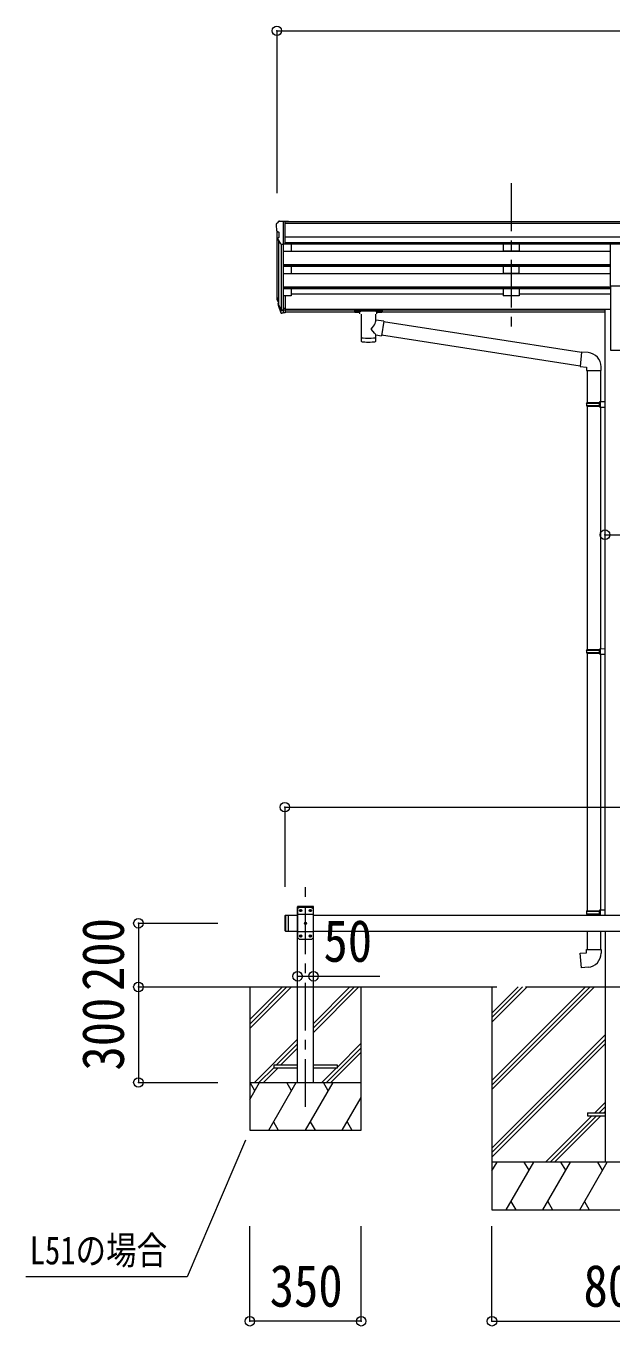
# Model space of a CAD drawing. Units: millimetres at full size, sheet at 1:30. Extents: x -8432 to 8432, y -5820 to 5820.
# Drawn here: x -338 to 1500, y -3267 to 817 of the extents above; entities that cross this region are included whole.
import ezdxf
from ezdxf.enums import TextEntityAlignment as Align

# ---------------------------------------------------------------- set-up
doc = ezdxf.new("R2010")
doc.units = ezdxf.units.MM
doc.header["$LTSCALE"] = 30
doc.header["$PDMODE"] = 32
doc.header["$PDSIZE"] = 30
doc.linetypes.add('CHAIN1', pattern=[8, 5, -1, 1, -1])
for name, color, linetype, lineweight in [('0-0_0', 7, 'Continuous', 9), ('0-1_本体', 5, 'CHAIN1', 9), ('0-3_ELV2', 4, 'Continuous', 9), ('0-6_OTH_LINE', 6, 'Continuous', 9), ('0-7_SHAPE', 6, 'Continuous', 9), ('0-9_OUTLINE', 7, 'Continuous', 9)]:
    doc.layers.add(name, color=color, linetype=linetype, lineweight=lineweight)
doc.styles.add('ＭＳ ゴシック', font='')
doc.styles.get('ＭＳ ゴシック').set_extended_font_data('MS Gothic')

msp = doc.modelspace()

# ---------------------------------------------------------------- linework, layer by layer
at = {"layer": '0-0_0'}
for p, q in [((55.85, -2201.78), (1140.89, -2201.78)), ((364.89, -2201.78), (364.89, -2651.78)), ((364.89, -2304.13), (467.24, -2201.78)), ((364.89, -2318.27), (481.38, -2201.78)), ((364.89, -2332.41), (495.52, -2201.78)), ((564.89, -2344.55), (707.65, -2201.78)), ((564.89, -2330.4), (693.51, -2201.78)), ((564.89, -2316.26), (679.37, -2201.78)), ((714.89, -2651.78), (714.89, -2201.78)), ((1125.69, -2201.78), (1125.69, -2901.78)), ((1125.69, -2495.96), (1419.87, -2201.78)), ((1125.69, -2510.1), (1434.01, -2201.78)), ((1125.69, -2524.24), (1448.15, -2201.78)), ((1125.69, -2312.11), (1236.02, -2201.78)), ((1125.69, -2297.97), (1221.88, -2201.78)), ((1125.69, -2283.83), (1207.74, -2201.78)), ((1230.89, -2201.78), (4380.89, -2201.78)), ((379.37, -2501.78), (514.89, -2366.26)), ((1125.69, -2708.09), (1480.49, -2353.29)), ((1125.69, -2722.23), (1480.49, -2367.43)), ((447.51, -2447.78), (514.89, -2380.4)), ((461.65, -2447.78), (514.89, -2394.55)), ((605.64, -2501.78), (714.89, -2392.54)), ((619.78, -2501.78), (714.89, -2406.68)), ((639.89, -2453.39), (714.89, -2378.39)), ((1125.69, -2736.38), (1480.49, -2381.58)), ((393.51, -2501.78), (439.89, -2455.4)), ((407.65, -2501.78), (453.65, -2455.78)), ((591.5, -2501.78), (637.5, -2455.78)), ((364.89, -2554.9), (395.55, -2501.78)), ((364.89, -2501.78), (714.89, -2501.78)), ((380.55, -2527.76), (365.55, -2501.78)), ((424.42, -2651.78), (511.02, -2501.78)), ((496.02, -2527.76), (481.02, -2501.78)), ((539.89, -2651.78), (626.49, -2501.78)), ((611.49, -2527.76), (596.49, -2501.78)), ((655.36, -2651.78), (714.89, -2548.68)), ((1448.63, -2597.28), (1480.49, -2565.42)), ((1294.13, -2751.78), (1439.63, -2606.28)), ((1308.27, -2751.78), (1453.77, -2606.28)), ((1322.41, -2751.78), (1467.91, -2606.28)), ((1462.77, -2597.28), (1480.49, -2579.57)), ((1476.91, -2597.28), (1480.49, -2593.71)), ((364.89, -2651.78), (714.89, -2651.78)), ((439.42, -2625.8), (454.42, -2651.78)), ((554.89, -2625.8), (569.89, -2651.78)), ((670.36, -2625.8), (685.36, -2651.78)), ((1925.69, -2751.78), (1125.69, -2751.78)), ((1125.69, -2779.28), (1141.57, -2751.78)), ((1170.43, -2901.78), (1257.04, -2751.78)), ((1242.04, -2777.76), (1227.04, -2751.78)), ((1285.91, -2901.78), (1372.51, -2751.78)), ((1357.51, -2777.76), (1342.5, -2751.78)), ((1401.38, -2901.78), (1487.98, -2751.78)), ((1472.98, -2777.76), (1457.98, -2751.78)), ((1185.43, -2875.8), (1200.43, -2901.78)), ((1300.9, -2875.8), (1315.9, -2901.78)), ((1416.37, -2875.8), (1431.37, -2901.78)), ((1125.69, -2901.78), (1925.69, -2901.78))]:
    msp.add_line(p, q, dxfattribs=at)
at = {"layer": '0-1_本体'}
for p, q in [((1185.89, 322.62), (1185.89, -154.9)), ((539.89, -2578.34), (539.89, -1862.3))]:
    msp.add_line(p, q, dxfattribs=at)
at = {"layer": '0-3_ELV2'}
for p, q in [((447.89, 193.85), (447.89, 193.22)), ((449.89, 172.64), (449.89, -30.14)), ((450.42, 172.03), (455.74, 168.96)), ((454.8, 202.65), (450.73, 196.84)), ((457.89, 203.22), (455.56, 203.08)), ((455.89, 168.7), (455.89, 152.43)), ((457.89, 203.22), (476.39, 203.22)), ((469.89, 203.22), (469.89, -30.51)), ((476.39, 203.22), (486.39, 203.13)), ((476.39, 131.23), (476.39, 203.22)), ((5475.39, 201.61), (476.39, 201.61)), ((5475.39, 196.4), (476.39, 196.4)), ((486.39, 201.61), (486.39, 203.13)), ((462.26, 132.05), (453.26, 147.64)), ((454.86, 144.87), (454.86, -56.85)), ((463.89, 130.71), (463.88, -75.28)), ((469.89, 130.23), (464.68, 130.55)), ((476.39, 131.23), (469.89, 131.23)), ((5475.39, 152.87), (476.39, 152.87)), ((5475.39, 135.01), (476.39, 135.01)), ((1498.39, 131.77), (476.39, 131.77)), ((494.89, 131.77), (494.89, 109.7)), ((1160.89, 131.67), (1160.89, 109.8)), ((1210.89, 131.67), (1210.89, 109.8)), ((1498.39, 0.79), (1498.39, 132.59)), ((1498.39, 132.59), (1553.39, 132.59)), ((469.89, 109.7), (1498.39, 109.7)), ((1210.89, 109.8), (1160.89, 109.8)), ((469.89, 67.82), (1498.39, 67.82)), ((469.89, 66.33), (1498.39, 66.33)), ((469.89, 62.01), (1498.39, 62.01)), ((494.89, 62.01), (494.89, 39.6)), ((1160.89, 62.01), (1160.89, 39.7)), ((1210.89, 39.7), (1210.89, 62.01)), ((469.89, 39.6), (1498.39, 39.6)), ((1210.89, 39.7), (1160.89, 39.7)), ((1498.39, 0.79), (1498.39, -201.78)), ((1498.39, 0.79), (1553.39, 0.79)), ((469.89, -2.28), (1498.39, -2.28)), ((469.89, -3.78), (1498.39, -3.78)), ((469.89, -8.09), (1498.39, -8.09)), ((469.89, -30.51), (469.89, -85.28)), ((476.39, -30.51), (469.89, -30.51)), ((476.39, -30.51), (476.39, -84.54)), ((494.89, -31.14), (476.39, -31.14)), ((494.89, -8.09), (494.89, -31.14)), ((1160.89, -26.19), (494.89, -26.19)), ((1160.89, -8.09), (1160.89, -31.14)), ((1210.89, -31.14), (1160.89, -31.14)), ((1210.89, -8.09), (1210.89, -31.14)), ((1498.39, -26.19), (1210.89, -26.19)), ((450.98, -44.69), (454.86, -52.64)), ((451.59, -43.32), (454.86, -50.38)), ((453.3, -55.97), (453.64, -60.37)), ((453.64, -60.37), (462.44, -83.92)), ((454.25, -59.81), (462.44, -75.99)), ((463.46, -74.86), (455.7, -59.45)), ((469.89, -75.54), (464.75, -75.54)), ((469.89, -77.34), (465.04, -77.34)), ((476.39, -70.64), (469.89, -70.64)), ((476.39, -75.52), (469.89, -75.52)), ((476.39, -73.21), (1480.69, -73.21)), ((476.39, -74.61), (1480.69, -74.61)), ((1480.69, -72.78), (1480.69, -1976.78)), ((1480.69, -72.78), (1498.39, -72.78)), ((469.89, -85.28), (465.04, -85.28)), ((476.39, -84.54), (469.89, -84.54)), ((710.39, -82.29), (476.39, -82.29)), ((1480.69, -82.29), (764.39, -82.29)), ((1498.39, -201.78), (1553.39, -201.78)), ((514.59, -1951.78), (514.7, -1949.73)), ((565.19, -1951.78), (514.59, -1951.78)), ((514.89, -2501.78), (514.89, -1951.78)), ((519.89, -1951.78), (514.89, -1956.78)), ((514.89, -1956.78), (514.89, -2046.78)), ((564.08, -1948.78), (515.69, -1948.78)), ((559.89, -1951.78), (519.89, -1951.78)), ((559.89, -1951.78), (564.89, -1956.78)), ((564.89, -2501.78), (564.89, -1951.78)), ((564.89, -2046.78), (564.89, -1956.78)), ((565.19, -1951.78), (565.08, -1949.73)), ((474.89, -1978.78), (474.89, -2024.78)), ((476.89, -1976.78), (476.89, -2026.78)), ((484.89, -1976.78), (484.89, -2026.78)), ((484.89, -1976.78), (514.89, -1976.78)), ((564.89, -1974.48), (514.89, -1974.48)), ((523.63, -1961.36), (522.79, -1961.36)), ((526.15, -1962.2), (526.99, -1962.2)), ((553.63, -1961.36), (552.79, -1961.36)), ((556.15, -1962.2), (556.99, -1962.2)), ((564.89, -1976.78), (2950.89, -1976.78)), ((474.89, -2024.78), (476.89, -2026.78)), ((476.89, -2026.78), (484.89, -2026.78)), ((484.89, -2026.78), (514.89, -2026.78)), ((564.89, -2029.08), (514.89, -2029.08)), ((523.63, -2041.36), (522.79, -2041.36)), ((538.63, -2001.36), (537.79, -2001.36)), ((541.15, -2002.2), (541.99, -2002.2)), ((553.63, -2041.36), (552.79, -2041.36)), ((564.89, -2026.78), (2950.89, -2026.78)), ((1480.89, -2026.78), (1480.89, -2751.78)), ((519.89, -2051.78), (514.89, -2046.78)), ((519.89, -2051.78), (559.89, -2051.78)), ((526.15, -2042.2), (526.99, -2042.2)), ((556.15, -2042.2), (556.99, -2042.2)), ((559.89, -2051.78), (564.89, -2046.78)), ((514.89, -2447.78), (439.89, -2447.78)), ((564.89, -2455.78), (639.89, -2455.78)), ((1425.69, -2597.28), (1425.69, -2606.28)), ((1425.69, -2597.28), (1480.49, -2597.28)), ((1425.69, -2606.28), (1480.49, -2606.28))]:
    msp.add_line(p, q, dxfattribs=at)
for points in [[(525.31, -1960.52), (525.31, -1959.68), (524.47, -1959.68), (524.47, -1960.52)], [(555.31, -1960.52), (555.31, -1959.68), (554.47, -1959.68), (554.47, -1960.52)], [(474.89, -1978.78), (476.89, -1976.78), (484.89, -1976.78)], [(522.79, -1961.36), (522.79, -1962.2), (523.63, -1962.2)], [(524.47, -1963.04), (524.47, -1963.88), (525.31, -1963.88), (525.31, -1963.04)], [(526.99, -1962.2), (526.99, -1961.36), (526.15, -1961.36)], [(540.31, -2000.52), (540.31, -1999.68), (539.47, -1999.68), (539.47, -2000.52)], [(552.79, -1961.36), (552.79, -1962.2), (553.63, -1962.2)], [(554.47, -1963.04), (554.47, -1963.88), (555.31, -1963.88), (555.31, -1963.04)], [(556.99, -1962.2), (556.99, -1961.36), (556.15, -1961.36)], [(522.79, -2041.36), (522.79, -2042.2), (523.63, -2042.2)], [(525.31, -2040.52), (525.31, -2039.68), (524.47, -2039.68), (524.47, -2040.52)], [(526.99, -2042.2), (526.99, -2041.36), (526.15, -2041.36)], [(537.79, -2001.36), (537.79, -2002.2), (538.63, -2002.2)], [(539.47, -2003.04), (539.47, -2003.88), (540.31, -2003.88), (540.31, -2003.04)], [(541.99, -2002.2), (541.99, -2001.36), (541.15, -2001.36)], [(552.79, -2041.36), (552.79, -2042.2), (553.63, -2042.2)], [(555.31, -2040.52), (555.31, -2039.68), (554.47, -2039.68), (554.47, -2040.52)], [(556.99, -2042.2), (556.99, -2041.36), (556.15, -2041.36)], [(524.47, -2043.04), (524.47, -2043.88), (525.31, -2043.88), (525.31, -2043.04)], [(554.47, -2043.04), (554.47, -2043.88), (555.31, -2043.88), (555.31, -2043.04)], [(439.89, -2447.78), (439.89, -2455.78), (514.89, -2455.78)], [(639.89, -2455.78), (639.89, -2447.78), (564.89, -2447.78)]]:
    msp.add_lwpolyline(points, dxfattribs=at)
for centre in [(524.89, -1961.78), (554.89, -1961.78), (539.89, -2001.78), (524.89, -2041.78), (554.89, -2041.78)]:
    msp.add_circle(centre, 3.5, dxfattribs=at)
for centre, radius, start, end in [((450.89, 193.85), 3, 93, 180), ((649.89, 193.22), 202, 180, 184.94904), ((454.79, 176.41), 6.18, 185.7035, 224.99897), ((455.62, 202.08), 1, 93.5, 145), ((455.59, 168.7), 0.3, 0, 60), ((455.86, 149.14), 3, 94.7167, 210), ((455.59, 152.43), 0.3, 274.7167, 0), ((464.86, 133.55), 3, 210, 266.5), ((479.07, -35.58), 29.53, 186.50806, 197.98144), ((480.48, -33.82), 30.41, 187.1552, 198.19734), ((515.69, -1949.78), 1, 90, 176.99994), ((564.08, -1949.78), 1, 3.00011, 90), ((523.63, -1960.52), 0.84, 270, 0), ((523.63, -1963.04), 0.84, 0, 90), ((526.15, -1960.52), 0.84, 180, 270), ((526.15, -1963.04), 0.84, 90, 180), ((538.63, -2000.52), 0.84, 270, 0), ((541.15, -2000.52), 0.84, 180, 270), ((553.63, -1960.52), 0.84, 270, 0), ((553.63, -1963.04), 0.84, 0, 90), ((556.15, -1960.52), 0.84, 180, 270), ((556.15, -1963.04), 0.84, 90, 180), ((523.63, -2040.52), 0.84, 270, 0), ((526.15, -2040.52), 0.84, 180, 270), ((538.63, -2003.04), 0.84, 0, 90), ((541.15, -2003.04), 0.84, 90, 180), ((553.63, -2040.52), 0.84, 270, 0), ((556.15, -2040.52), 0.84, 180, 270), ((523.63, -2043.04), 0.84, 0, 90), ((526.15, -2043.04), 0.84, 90, 180), ((553.63, -2043.04), 0.84, 0, 90), ((556.15, -2043.04), 0.84, 90, 180)]:
    msp.add_arc(centre, radius, start, end, dxfattribs=at)
for centre, major_axis, ratio, start_param, end_param in [((538.54, -36.01), (-89.06, 1.43), 0.57596, 6.1962358, 6.3678173), ((537.75, -29.33), (87.93, 4.42), 0.541684, 3.0659337, 3.2228513), ((454.6, -55.97), (1.3, 0), 0.90356, 1.3700892, 3.347195), ((540.52, -39.78), (-89.07, 0), 0.90356, 0.2056023, 0.2515348), ((539.81, -35.91), (-88.05, 0), 0.90356, 0.2662965, 0.3003836), ((465.04, -74.63), (-3, 0), 0.90356, 0.5235988, 1.5707963), ((464.75, -74.18), (-1.5, 0), 0.90356, 0.5235988, 1.5707963), ((465.04, -82.57), (3, 0), 0.90356, 3.6651914, 4.712389)]:
    msp.add_ellipse(centre, major_axis=major_axis, ratio=ratio, start_param=start_param, end_param=end_param, dxfattribs=at)
at = {"layer": '0-6_OTH_LINE'}
for p, q in [((449.89, 801.61), (449.89, 292.04)), ((449.89, 801.61), (5501.89, 801.61)), ((1480.69, -781.33), (1570.69, -781.33)), ((474.89, -1637.03), (474.89, -1887.03)), ((474.89, -1637.03), (5476.89, -1637.03)), ((14.89, -2001.78), (264.89, -2001.78)), ((14.89, -2001.78), (14.89, -2201.78)), ((14.89, -2201.78), (264.89, -2201.78)), ((14.89, -2201.78), (14.89, -2501.78)), ((514.89, -2168.22), (564.89, -2168.22)), ((564.89, -2168.22), (773.38, -2168.22)), ((14.89, -2501.78), (264.89, -2501.78)), ((364.89, -3251.72), (364.89, -2952.72)), ((714.89, -3251.72), (714.89, -2952.72)), ((1125.69, -3251.72), (1125.69, -2952.72)), ((714.89, -3251.72), (364.89, -3251.72)), ((1125.69, -3251.72), (1925.69, -3251.72))]:
    msp.add_line(p, q, dxfattribs=at)
for p in [(449.89, 801.61), (1480.69, -781.33), (474.89, -1637.03), (14.89, -2001.78), (514.89, -2168.22), (564.89, -2168.22), (14.89, -2201.78), (14.89, -2501.78), (364.89, -3251.72), (714.89, -3251.72), (1125.69, -3251.72)]:
    msp.add_point(p, dxfattribs=at)
at = {"layer": '0-7_SHAPE'}
for p, q in [((351.55, -2683.06), (168.31, -3112.73)), ((168.31, -3112.73), (-338.31, -3112.73))]:
    msp.add_line(p, q, dxfattribs=at)
at = {"layer": '0-9_OUTLINE'}
for p, q in [((693.89, -75.38), (693.89, -81.14)), ((695.89, -74.72), (778.89, -74.72)), ((695.89, -76.9), (778.89, -76.9)), ((710.39, -87.45), (710.39, -80.9)), ((764.39, -87.45), (764.39, -80.9)), ((780.89, -75.38), (780.89, -81.14)), ((695.89, -81.8), (710.39, -81.8)), ((714.49, -88.37), (714.47, -173.81)), ((785.51, -111.02), (760.28, -107.11)), ((760.29, -107.11), (760.29, -88.37)), ((764.39, -81.8), (778.89, -81.8)), ((785.51, -111.02), (778.48, -156.28)), ((1406.49, -209.42), (785.19, -113.03)), ((760.31, -173.81), (760.28, -153.14)), ((760.28, -153.45), (778.48, -156.28)), ((1402.82, -251.35), (778.75, -154.54)), ((1427.5, -209.3), (1406.66, -207.47)), ((1422.58, -265.04), (1468.58, -265.04)), ((1424.69, -265.04), (1424.69, -365.85)), ((1466.69, -265.04), (1466.69, -363.29)), ((1468.58, -265.04), (1468.58, -254.13)), ((1422.69, -367.85), (1423.69, -365.85)), ((1423.69, -365.85), (1466.69, -365.85)), ((1462.21, -367.85), (1461.78, -365.85)), ((1464.69, -363.35), (1480.69, -362.88)), ((1464.69, -365.35), (1464.69, -363.35)), ((1464.69, -365.35), (1466.69, -365.35)), ((1480.69, -362.88), (1480.69, -380.82)), ((1422.69, -367.85), (1466.69, -367.85)), ((1422.69, -367.85), (1422.69, -375.85)), ((1422.69, -375.85), (1466.69, -375.85)), ((1422.69, -375.85), (1423.69, -377.85)), ((1423.69, -377.85), (1466.69, -377.85)), ((1424.69, -377.85), (1424.69, -1141.73)), ((1464.69, -380.35), (1464.69, -378.35)), ((1464.69, -380.35), (1480.69, -380.82)), ((1466.69, -380.41), (1466.69, -1139.17)), ((1422.69, -1143.73), (1423.69, -1141.73)), ((1423.69, -1141.73), (1466.69, -1141.73)), ((1462.21, -1143.73), (1461.78, -1141.73)), ((1464.69, -1139.23), (1480.69, -1138.76)), ((1464.69, -1141.23), (1464.69, -1139.23)), ((1464.69, -1141.23), (1466.69, -1141.23)), ((1480.69, -1138.76), (1480.69, -1156.7)), ((1422.69, -1143.73), (1466.69, -1143.73)), ((1422.69, -1143.73), (1422.69, -1151.73)), ((1422.69, -1151.73), (1466.69, -1151.73)), ((1422.69, -1151.73), (1423.69, -1153.73)), ((1423.69, -1153.73), (1466.69, -1153.73)), ((1424.69, -1153.73), (1424.69, -1962.22)), ((1464.69, -1156.23), (1464.69, -1154.23)), ((1464.69, -1156.23), (1480.69, -1156.7)), ((1466.69, -1156.29), (1466.69, -1959.67)), ((1464.69, -1959.72), (1480.69, -1959.25)), ((1464.69, -1961.72), (1464.69, -1959.72)), ((1480.69, -1959.25), (1480.69, -1976.78)), ((1422.69, -1964.22), (1423.69, -1962.22)), ((1422.69, -1964.22), (1466.69, -1964.22)), ((1422.69, -1964.22), (1422.69, -1972.22)), ((1422.69, -1972.22), (1466.69, -1972.22)), ((1422.69, -1972.22), (1423.69, -1974.22)), ((1423.69, -1962.22), (1466.69, -1962.22)), ((1423.69, -1974.22), (1466.69, -1974.22)), ((1424.69, -1974.22), (1424.69, -1976.78)), ((1462.21, -1964.22), (1461.78, -1962.22)), ((1464.69, -1961.72), (1466.69, -1961.72)), ((1464.69, -1976.72), (1464.69, -1974.72)), ((1464.69, -1976.72), (1466.69, -1976.78)), ((1424.69, -2026.78), (1424.69, -2084.22)), ((1466.69, -2026.78), (1466.69, -2084.22)), ((1422.69, -2084.22), (1468.69, -2084.22)), ((1422.69, -2094.22), (1422.69, -2084.22)), ((1468.69, -2084.22), (1468.69, -2095.14))]:
    msp.add_line(p, q, dxfattribs=at)
for points in [[(693.89, -75.38), (693.93, -75.19), (694.01, -75.05), (694.11, -74.96), (694.21, -74.9), (694.33, -74.85), (694.62, -74.79), (695.11, -74.74), (695.65, -74.72), (695.89, -74.72)], [(693.89, -81.14), (693.93, -81.34), (694.01, -81.47), (694.11, -81.57), (694.21, -81.63), (694.33, -81.67), (694.62, -81.73), (695.11, -81.78), (695.65, -81.8), (695.89, -81.8)], [(778.89, -74.72), (779.24, -74.72), (779.77, -74.75), (780.22, -74.8), (780.52, -74.88), (780.69, -74.98), (780.81, -75.11), (780.88, -75.29), (780.89, -75.38)], [(778.89, -81.8), (779.24, -81.8), (779.77, -81.77), (780.22, -81.72), (780.52, -81.65), (780.69, -81.55), (780.81, -81.41), (780.88, -81.23), (780.89, -81.14)], [(1406.66, -207.47), (1402.65, -253.3), (1422.58, -255.04), (1422.58, -265.04)], [(1464.69, -378.35), (1466.69, -378.35), (1466.69, -365.35)], [(1462.21, -367.85), (1462.21, -375.85), (1461.78, -377.85)], [(1464.69, -1154.23), (1466.69, -1154.23), (1466.69, -1141.23)], [(1462.21, -1143.73), (1462.21, -1151.73), (1461.78, -1153.73)], [(1462.21, -1964.22), (1462.21, -1972.22), (1461.78, -1974.22)], [(1464.69, -1974.72), (1466.69, -1974.72), (1466.69, -1961.72)], [(1427.61, -2139.97), (1406.77, -2141.79), (1402.76, -2095.97), (1422.69, -2094.22)]]:
    msp.add_lwpolyline(points, dxfattribs=at)
for centre, start, end in [((1423.58, -254.13), 0, 85), ((1423.69, -2095.14), 275, 0)]:
    msp.add_arc(centre, 45, start, end, dxfattribs=at)
for centre, major_axis, ratio, start_param, end_param in [((695.89, -77.12), (2, 0), 0.109601, 1.5707963, 3.1415927), ((737.39, -80.9), (27, 0), 0.070066, 6.2831853, 9.424778), ((778.89, -77.12), (2, 0), 0.109601, 0, 1.5707963), ((737.38, -133.65), (-22.81, -26.62), 0.234429, 1.6855472, 3.1268519), ((748.39, -84.88), (16, 0), 0.361356, 6.2636979, 6.2831853), ((737.39, -161.37), (22.91, 0), 0.122865, 3.1415927, 6.2831853), ((739.94, -131.01), (20.32, -22.25), 0.045535, 0.0389954, 1.3075346), ((737.39, -173.81), (22.92, 0), 0.101955, 3.1415499, 6.2833984)]:
    msp.add_ellipse(centre, major_axis=major_axis, ratio=ratio, start_param=start_param, end_param=end_param, dxfattribs=at)

# ---------------------------------------------------------------- texts
at = {"layer": '0-6_OTH_LINE', "color": 7, "style": 'ＭＳ ゴシック', "width": 0.85}
for s, p in [('200', (8.89, -2214.28)), ('300', (8.89, -2464.28))]:
    msp.add_text(s, height=132, rotation=90, dxfattribs=at).set_placement(p, align=Align.BOTTOM_LEFT)
for s, p in [('50', (596.39, -2162.4)), ('350', (427.39, -3245.72)), ('800', (1413.19, -3245.72))]:
    msp.add_text(s, height=132, dxfattribs=at).set_placement(p, align=Align.BOTTOM_LEFT)
at = {"layer": '0-7_SHAPE', "color": 7, "style": 'ＭＳ ゴシック', "width": 0.8}
msp.add_text('L51の場合', height=87.98, dxfattribs=at).set_placement((-326.36, -3099.49), align=Align.BOTTOM_LEFT)

doc.saveas('drawing.dxf')
